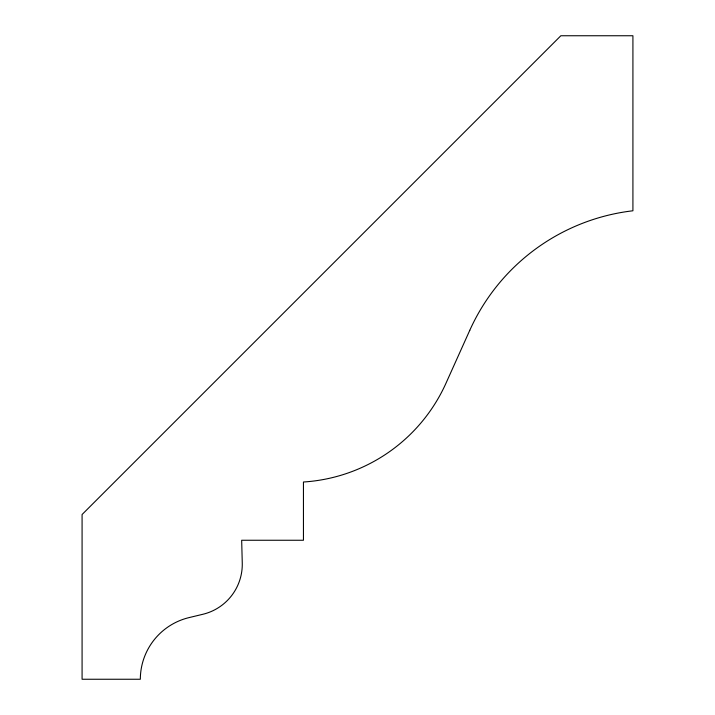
<?xml version="1.0" encoding="UTF-8"?>
<svg xmlns="http://www.w3.org/2000/svg" width="715" height="715" viewBox="0 0 715 715"><rect width="100%" height="100%" fill="white"/><g stroke="black" fill="none" stroke-linecap="round" stroke-linejoin="round"><path stroke-width="1.07" d="M469.773 330.321L445.981 383.231A168.025 168.025 0 0 1 303.446 482.008L303.446 540.254L241.67 540.254L242.26 562.946A51.417 51.417 0 0 1 202.89 614.274L189.019 617.608A63.572 63.572 0 0 0 140.328 679.25L82.082 679.25L82.082 514.514L560.846 35.75L632.918 35.75L632.918 210.782A204.982 204.982 0 0 0 469.773 330.321"/></g></svg>
